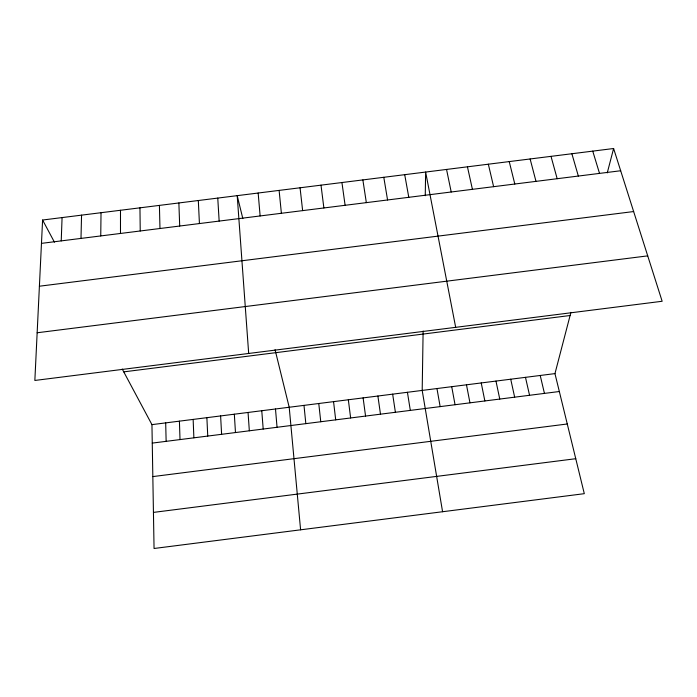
<?xml version="1.0" encoding="UTF-8"?>
<svg xmlns="http://www.w3.org/2000/svg" width="697" height="697" viewBox="0 0 697 697"><rect width="100%" height="100%" fill="white"/><g stroke="black" fill="none" stroke-linecap="round" stroke-linejoin="round"><path stroke-width="1.05" d="M120.485 233.46L120.494 210.276M100.743 235.935L101.03 212.707M423.123 331.023L422.19 390.416L442.578 511.737M425.257 195.718L425.632 172.054L455.681 327.337M80.991 238.418L81.558 215.146M61.231 240.892L62.077 217.586M42.595 220.025L34.85 380.457L662.15 301.27L613.613 148.513L42.595 220.025L54.453 242.207M122.219 369.009L151.946 424.63L154.054 548.487L584.304 493.676L554.96 373.609L570.921 312.369M607.261 172.891L613.613 148.513M152.835 476.591L567.271 423.985M153.445 512.4L575.757 458.704M41.471 243.366L620.678 170.748M39.398 286.214L633.643 211.548M37.15 332.765L647.722 255.869M123.752 371.867L570.094 315.514M151.946 424.63L554.96 373.609M152.26 443.1L559.334 391.514M592.746 151.127L599.516 173.396M571.88 153.741L578.344 176.053M551.005 156.355L557.173 178.711M530.121 158.968L535.993 181.368M509.237 161.591L514.804 184.025M242.835 218.588L237.198 195.657L248.681 353.466M275.062 349.711L289.203 407.257L300.599 529.816M540.219 375.474L544.444 393.404M488.344 164.204L493.615 186.683M525.477 377.338L529.554 395.286M467.443 166.818L472.418 189.34M510.727 379.212L514.656 397.177M495.976 381.076L499.758 399.059M446.542 169.441L451.212 191.997M481.226 382.941L484.859 400.949M466.476 384.814L469.961 402.84M451.717 386.678L455.054 404.73M404.713 174.677L408.79 197.312M436.958 388.551L440.147 406.621M383.794 177.299L387.567 199.978M407.423 392.289L410.315 410.394M362.867 179.922L366.343 202.635M392.655 394.153L395.399 412.284M377.887 396.027L380.484 414.175M341.939 182.536L345.111 205.301M363.111 397.9L365.559 416.065M348.334 399.764L350.635 417.956M321.003 185.158L323.878 207.959M333.558 401.638L335.701 419.855M300.058 187.781L302.637 210.625M318.773 403.511L320.768 421.746M303.988 405.384L305.835 423.637M279.114 190.412L281.388 213.291M258.16 193.034L260.129 215.957M275.489 408.991L277.049 427.287M261.767 410.725L263.196 429.038M248.054 412.467L249.334 430.798M234.331 414.201L235.473 432.549M217.76 198.087L219.154 221.088M220.609 415.935L221.611 434.309M198.314 200.527L199.429 223.563M206.878 417.677L207.75 436.069M193.147 419.411L193.879 437.821M178.868 202.966L179.704 226.037M179.417 421.154L180.009 439.58M165.686 422.887L166.139 441.34M159.413 205.397L159.97 228.511M139.958 207.837L140.228 230.986"/></g></svg>
